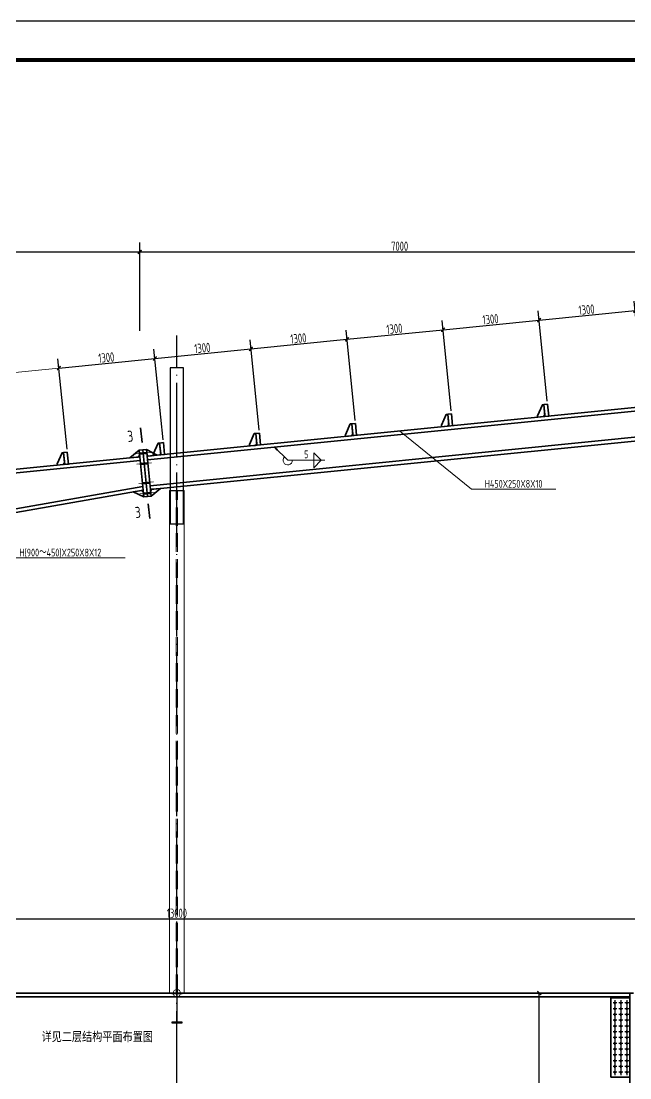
# Model space of a CAD drawing. Extents: x 19118 to 566552, y -1188739 to 92943.
# Drawn here: x 145507 to 161903, y -936122 to -907626 of the extents above; entities that cross this region are included whole.
import ezdxf
from ezdxf.enums import TextEntityAlignment as Align

# ---------------------------------------------------------------- set-up
doc = ezdxf.new("R2010")
doc.units = 0
doc.header["$LTSCALE"] = 1000
doc.header["$MEASUREMENT"] = 0
doc.linetypes.add('DASH', pattern=[0.35, 0.25, -0.1])
doc.linetypes.add('DOTE', pattern=[2.42, 2, -0.2, 0.02, -0.2])
doc.layers.get('0').update_dxf_attribs({"linetype": 'CONTINUOUS'})
doc.layers.get('Defpoints').update_dxf_attribs({"linetype": 'CONTINUOUS'})
for name, color, linetype in [('10', 7, 'CONTINUOUS'), ('510', 253, 'CONTINUOUS'), ('BEAM_CON', 4, 'CONTINUOUS'), ('DOTE', 9, 'DOTE'), ('PUB_TITLE', 4, 'CONTINUOUS'), ('水平支撑', 4, 'CONTINUOUS')]:
    doc.layers.add(name, color=color, linetype=linetype)
for name, color, linetype, lineweight in [('114', 2, 'CONTINUOUS', 18), ('14', 2, 'CONTINUOUS', 35), ('字符串标注', 9, 'CONTINUOUS', 18), ('尺寸标注', 9, 'CONTINUOUS', 18), ('尺寸标注-12', 2, 'CONTINUOUS', 35), ('柱子', 3, 'CONTINUOUS', 35), ('焊缝标注', 9, 'CONTINUOUS', 18), ('索引符号标注', 9, 'CONTINUOUS', 18)]:
    doc.layers.add(name, color=color, linetype=linetype, lineweight=lineweight)
doc.layers.add('柱构件', color=7, linetype='CONTINUOUS', lineweight=25, true_color=0xffff94)
doc.styles.add('PkpmHz', font='Pkpmeng', dxfattribs={"width": 0.7, "bigfont": 'hztxt'})
doc.styles.add('宋体', font='SimSun.ttf', dxfattribs={"width": 0.8})
doc.dimstyles.new('Pkpm_1.00', dxfattribs={"dimtxt": 250, "dimasz": 100, "dimexe": 250, "dimexo": 0.0625, "dimgap": 30, "dimtad": 1, "dimdec": 0, "dimrnd": 5, "dimzin": 0, "dimdsep": 46, "dimtxsty": 'PkpmHz', "dimblk1": 'ARCHTICK', "dimblk2": 'ARCHTICK', "dimsah": 1, "dimcen": 0.09, "dimadec": 0, "dimazin": 0, "dimtfac": 1, "dimtdec": 0, "dimtmove": 2, "dimatfit": 1, "dimfxl": 1, "dimtolj": 1, "dimtzin": 0, "dimarcsym": 0})

# ---------------------------------------------------------------- blocks, each defined once
blk = doc.blocks.new('_ArchTick')
at = {"color": 0, "linetype": 'ByBlock', "const_width": 0.4}
blk.add_lwpolyline([(-0.5, -0.5), (0.5, 0.5)], dxfattribs=at)
blk = doc.blocks.new('*D74')
at = {"layer": 'Defpoints', "color": 0, "linetype": 'Continuous'}
for p in [(159462, -933837), (162702, -933837), (162702, -949177)]:
    blk.add_point(p, dxfattribs=at)
at = {"layer": '尺寸标注', "color": 0, "linetype": 'Continuous', "lineweight": -2}
for p, q in [((160162, -933837), (159212, -933837)), ((159462, -949177), (159462, -933837)), ((160162, -949177), (159212, -949177))]:
    blk.add_line(p, q, dxfattribs=at)
at = {"layer": '尺寸标注', "color": 0, "linetype": 'Continuous', "lineweight": -2, "xscale": 100, "yscale": 100, "zscale": 100}
for p, rotation in [((159462, -933837), 90), ((159462, -949177), 270)]:
    blk.add_blockref('_ArchTick', p, dxfattribs=dict(at, rotation=rotation))
at = {"layer": '尺寸标注', "color": 0, "linetype": 'Continuous', "insert": (159307, -941507), "char_height": 250, "attachment_point": 5, "rotation": 90, "style": 'PkpmHz'}
blk.add_mtext('\\A1;7800', dxfattribs=at)
blk = doc.blocks.new('*D78')
at = {"layer": 'Defpoints', "color": 0, "linetype": 'Continuous'}
for p in [(162702, -931837), (136702, -933837), (162702, -933837)]:
    blk.add_point(p, dxfattribs=at)
at = {"layer": '尺寸标注', "color": 0, "linetype": 'Continuous', "lineweight": -2}
for p, q in [((136702, -933537), (136702, -931587)), ((136702, -931837), (162702, -931837)), ((162702, -933537), (162702, -931587))]:
    blk.add_line(p, q, dxfattribs=at)
at = {"layer": '尺寸标注', "color": 0, "linetype": 'Continuous', "lineweight": -2, "xscale": 100, "yscale": 100, "zscale": 100, "rotation": 180}
blk.add_blockref('_ArchTick', (136702, -931837), dxfattribs=at)
at = {"layer": '尺寸标注', "color": 0, "linetype": 'Continuous', "lineweight": -2, "xscale": 100, "yscale": 100, "zscale": 100}
blk.add_blockref('_ArchTick', (162702, -931837), dxfattribs=at)
at = {"layer": '尺寸标注', "color": 0, "linetype": 'Continuous', "insert": (149702, -931682), "char_height": 250, "attachment_point": 5, "style": 'PkpmHz'}
blk.add_mtext('\\A1;13000', dxfattribs=at)
blk = doc.blocks.new('*D95')
at = {"layer": 'Defpoints', "color": 0, "linetype": 'Continuous'}
for p in [(149110, -916723), (146782, -919569), (149369, -919310)]:
    blk.add_point(p, dxfattribs=at)
at = {"layer": '尺寸标注-12', "color": 0, "linetype": 'Continuous', "lineweight": -2}
for p, q in [((146742, -919171), (146498, -916733)), ((146523, -916982), (149110, -916723)), ((149329, -918912), (149085, -916475))]:
    blk.add_line(p, q, dxfattribs=at)
at = {"layer": '尺寸标注-12', "color": 0, "linetype": 'Continuous', "lineweight": -2, "xscale": 100, "yscale": 100, "zscale": 100}
for p, rotation in [((149110, -916723), 5.710593224278472), ((146523, -916982), 185.7105932242785)]:
    blk.add_blockref('_ArchTick', p, dxfattribs=dict(at, rotation=rotation))
at = {"layer": '尺寸标注-12', "color": 0, "linetype": 'Continuous', "lineweight": 18, "insert": (147801, -916698), "char_height": 250, "attachment_point": 5, "rotation": 5.7106, "style": 'PkpmHz'}
blk.add_mtext('\\A1;1300', dxfattribs=at)
blk = doc.blocks.new('*D96')
at = {"layer": 'Defpoints', "color": 0, "linetype": 'Continuous'}
for p in [(151697, -916465), (151956, -919052), (149369, -919310)]:
    blk.add_point(p, dxfattribs=at)
at = {"layer": '尺寸标注-12', "color": 0, "linetype": 'Continuous', "lineweight": -2}
for p, q in [((151916, -918654), (151672, -916216)), ((149329, -918912), (149085, -916475)), ((149110, -916723), (151697, -916465))]:
    blk.add_line(p, q, dxfattribs=at)
at = {"layer": '尺寸标注-12', "color": 0, "linetype": 'Continuous', "lineweight": -2, "xscale": 100, "yscale": 100, "zscale": 100}
for p, rotation in [((151697, -916465), 5.710593224278472), ((149110, -916723), 185.7105932242785)]:
    blk.add_blockref('_ArchTick', p, dxfattribs=dict(at, rotation=rotation))
at = {"layer": '尺寸标注-12', "color": 0, "linetype": 'Continuous', "lineweight": 18, "insert": (150388, -916440), "char_height": 250, "attachment_point": 5, "rotation": 5.7106, "style": 'PkpmHz'}
blk.add_mtext('\\A1;1300', dxfattribs=at)
blk = doc.blocks.new('*D97')
at = {"layer": 'Defpoints', "color": 0, "linetype": 'Continuous'}
for p in [(154284, -916206), (154543, -918793), (151956, -919052)]:
    blk.add_point(p, dxfattribs=at)
at = {"layer": '尺寸标注-12', "color": 0, "linetype": 'Continuous', "lineweight": -2}
for p, q in [((154503, -918395), (154259, -915957)), ((151916, -918654), (151672, -916216)), ((151697, -916465), (154284, -916206))]:
    blk.add_line(p, q, dxfattribs=at)
at = {"layer": '尺寸标注-12', "color": 0, "linetype": 'Continuous', "lineweight": -2, "xscale": 100, "yscale": 100, "zscale": 100}
for p, rotation in [((154284, -916206), 5.710593224278472), ((151697, -916465), 185.7105932242785)]:
    blk.add_blockref('_ArchTick', p, dxfattribs=dict(at, rotation=rotation))
at = {"layer": '尺寸标注-12', "color": 0, "linetype": 'Continuous', "lineweight": 18, "insert": (152975, -916181), "char_height": 250, "attachment_point": 5, "rotation": 5.7106, "style": 'PkpmHz'}
blk.add_mtext('\\A1;1300', dxfattribs=at)
blk = doc.blocks.new('*D98')
at = {"layer": 'Defpoints', "color": 0, "linetype": 'Continuous'}
for p in [(156871, -915947), (157130, -918534), (154543, -918793)]:
    blk.add_point(p, dxfattribs=at)
at = {"layer": '尺寸标注-12', "color": 0, "linetype": 'Continuous', "lineweight": -2}
for p, q in [((157090, -918136), (156847, -915698)), ((154503, -918395), (154259, -915957)), ((154284, -916206), (156871, -915947))]:
    blk.add_line(p, q, dxfattribs=at)
at = {"layer": '尺寸标注-12', "color": 0, "linetype": 'Continuous', "lineweight": -2, "xscale": 100, "yscale": 100, "zscale": 100}
for p, rotation in [((156871, -915947), 5.710593224278472), ((154284, -916206), 185.7105932242785)]:
    blk.add_blockref('_ArchTick', p, dxfattribs=dict(at, rotation=rotation))
at = {"layer": '尺寸标注-12', "color": 0, "linetype": 'Continuous', "lineweight": 18, "insert": (155562, -915922), "char_height": 250, "attachment_point": 5, "rotation": 5.7106, "style": 'PkpmHz'}
blk.add_mtext('\\A1;1300', dxfattribs=at)
blk = doc.blocks.new('*D99')
at = {"layer": 'Defpoints', "color": 0, "linetype": 'Continuous'}
for p in [(159459, -915688), (159717, -918276), (157130, -918534)]:
    blk.add_point(p, dxfattribs=at)
at = {"layer": '尺寸标注-12', "color": 0, "linetype": 'Continuous', "lineweight": -2}
for p, q in [((159677, -917878), (159434, -915440)), ((157090, -918136), (156847, -915698)), ((156871, -915947), (159459, -915688))]:
    blk.add_line(p, q, dxfattribs=at)
at = {"layer": '尺寸标注-12', "color": 0, "linetype": 'Continuous', "lineweight": -2, "xscale": 100, "yscale": 100, "zscale": 100}
for p, rotation in [((156871, -915947), 185.7105932242785), ((159459, -915688), 5.710593224278472)]:
    blk.add_blockref('_ArchTick', p, dxfattribs=dict(at, rotation=rotation))
at = {"layer": '尺寸标注-12', "color": 0, "linetype": 'Continuous', "lineweight": 18, "insert": (158150, -915664), "char_height": 250, "attachment_point": 5, "rotation": 5.7106, "style": 'PkpmHz'}
blk.add_mtext('\\A1;1300', dxfattribs=at)
blk = doc.blocks.new('*D100')
at = {"layer": 'Defpoints', "color": 0, "linetype": 'Continuous'}
for p in [(162046, -915430), (162304, -918017), (159717, -918276)]:
    blk.add_point(p, dxfattribs=at)
at = {"layer": '尺寸标注-12', "color": 0, "linetype": 'Continuous', "lineweight": -2}
for p, q in [((162265, -917619), (162021, -915181)), ((159677, -917878), (159434, -915440)), ((159459, -915688), (162046, -915430))]:
    blk.add_line(p, q, dxfattribs=at)
at = {"layer": '尺寸标注-12', "color": 0, "linetype": 'Continuous', "lineweight": -2, "xscale": 100, "yscale": 100, "zscale": 100}
for p, rotation in [((162046, -915430), 5.710593224278472), ((159459, -915688), 185.7105932242785)]:
    blk.add_blockref('_ArchTick', p, dxfattribs=dict(at, rotation=rotation))
at = {"layer": '尺寸标注-12', "color": 0, "linetype": 'Continuous', "lineweight": 18, "insert": (160737, -915405), "char_height": 250, "attachment_point": 5, "rotation": 5.7106, "style": 'PkpmHz'}
blk.add_mtext('\\A1;1300', dxfattribs=at)
blk = doc.blocks.new('*D37')
at = {"layer": 'Defpoints', "color": 0, "linetype": 'Continuous'}
for p in [(148702, -913849), (136702, -915977), (148702, -915977)]:
    blk.add_point(p, dxfattribs=at)
at = {"layer": '尺寸标注', "color": 0, "linetype": 'Continuous', "lineweight": -2}
for p, q in [((136702, -915977), (136702, -913599)), ((148702, -915977), (148702, -913599)), ((136702, -913849), (148702, -913849))]:
    blk.add_line(p, q, dxfattribs=at)
at = {"layer": '尺寸标注', "color": 0, "linetype": 'Continuous', "lineweight": -2, "xscale": 100, "yscale": 100, "zscale": 100, "rotation": 180}
blk.add_blockref('_ArchTick', (136702, -913849), dxfattribs=at)
at = {"layer": '尺寸标注', "color": 0, "linetype": 'Continuous', "lineweight": -2, "xscale": 100, "yscale": 100, "zscale": 100}
blk.add_blockref('_ArchTick', (148702, -913849), dxfattribs=at)
at = {"layer": '尺寸标注', "color": 0, "linetype": 'Continuous', "insert": (142702, -913694), "char_height": 250, "attachment_point": 5, "style": 'PkpmHz'}
blk.add_mtext('\\A1;6000', dxfattribs=at)
blk = doc.blocks.new('*D38')
at = {"layer": 'Defpoints', "color": 0, "linetype": 'Continuous'}
for p in [(162702, -913849), (148702, -915977), (162702, -915977)]:
    blk.add_point(p, dxfattribs=at)
at = {"layer": '尺寸标注', "color": 0, "linetype": 'Continuous', "lineweight": -2}
for p, q in [((148702, -915977), (148702, -913599)), ((162702, -915977), (162702, -913599)), ((148702, -913849), (162702, -913849))]:
    blk.add_line(p, q, dxfattribs=at)
at = {"layer": '尺寸标注', "color": 0, "linetype": 'Continuous', "lineweight": -2, "xscale": 100, "yscale": 100, "zscale": 100, "rotation": 180}
blk.add_blockref('_ArchTick', (148702, -913849), dxfattribs=at)
at = {"layer": '尺寸标注', "color": 0, "linetype": 'Continuous', "lineweight": -2, "xscale": 100, "yscale": 100, "zscale": 100}
blk.add_blockref('_ArchTick', (162702, -913849), dxfattribs=at)
at = {"layer": '尺寸标注', "color": 0, "linetype": 'Continuous', "insert": (155702, -913694), "char_height": 250, "attachment_point": 5, "style": 'PkpmHz'}
blk.add_mtext('\\A1;7000', dxfattribs=at)

msp = doc.modelspace()

# ---------------------------------------------------------------- hatches: boundary and pattern name
at = {"layer": '10'}
for points in [[(161502.33, -934067.43), (161476.08, -934101.55), (161502.33, -934135.68), (161528.59, -934101.55), (161502.33, -934067.43)], [(161662.33, -934067.43), (161636.08, -934101.55), (161662.33, -934135.68), (161688.58, -934101.55), (161662.33, -934067.43)], [(161822.34, -934067.43), (161796.08, -934101.55), (161822.34, -934135.68), (161848.59, -934101.55), (161822.34, -934067.43)], [(161502.33, -934223.35), (161476.08, -934257.48), (161502.33, -934291.6), (161528.59, -934257.48), (161502.33, -934223.35)], [(161502.33, -934379.27), (161476.08, -934413.4), (161502.33, -934447.52), (161528.59, -934413.4), (161502.33, -934379.27)], [(161662.33, -934223.35), (161636.08, -934257.48), (161662.33, -934291.6), (161688.58, -934257.48), (161662.33, -934223.35)], [(161662.33, -934379.27), (161636.08, -934413.4), (161662.33, -934447.52), (161688.58, -934413.4), (161662.33, -934379.27)], [(161822.34, -934223.35), (161796.08, -934257.48), (161822.34, -934291.6), (161848.59, -934257.48), (161822.34, -934223.35)], [(161822.34, -934379.27), (161796.08, -934413.4), (161822.34, -934447.52), (161848.59, -934413.4), (161822.34, -934379.27)], [(161502.33, -934535.19), (161476.08, -934569.32), (161502.33, -934603.44), (161528.59, -934569.32), (161502.33, -934535.19)], [(161662.33, -934535.19), (161636.08, -934569.32), (161662.33, -934603.44), (161688.58, -934569.32), (161662.33, -934535.19)], [(161822.34, -934535.19), (161796.08, -934569.32), (161822.34, -934603.44), (161848.59, -934569.32), (161822.34, -934535.19)], [(161502.33, -934691.11), (161476.08, -934725.24), (161502.33, -934759.36), (161528.59, -934725.24), (161502.33, -934691.11)], [(161502.33, -934847.04), (161476.08, -934881.16), (161502.33, -934915.29), (161528.59, -934881.16), (161502.33, -934847.04)], [(161662.33, -934691.11), (161636.08, -934725.24), (161662.33, -934759.36), (161688.58, -934725.24), (161662.33, -934691.11)], [(161662.33, -934847.04), (161636.08, -934881.16), (161662.33, -934915.29), (161688.58, -934881.16), (161662.33, -934847.04)], [(161822.34, -934691.11), (161796.08, -934725.24), (161822.34, -934759.36), (161848.59, -934725.24), (161822.34, -934691.11)], [(161822.34, -934847.04), (161796.08, -934881.16), (161822.34, -934915.29), (161848.59, -934881.16), (161822.34, -934847.04)], [(161502.33, -935002.95), (161476.08, -935037.08), (161502.33, -935071.2), (161528.59, -935037.08), (161502.33, -935002.95)], [(161502.33, -935158.88), (161476.08, -935193), (161502.33, -935227.13), (161528.59, -935193), (161502.33, -935158.88)], [(161662.33, -935002.95), (161636.08, -935037.08), (161662.33, -935071.2), (161688.58, -935037.08), (161662.33, -935002.95)], [(161662.33, -935158.88), (161636.08, -935193), (161662.33, -935227.13), (161688.58, -935193), (161662.33, -935158.88)], [(161822.34, -935002.95), (161796.08, -935037.08), (161822.34, -935071.2), (161848.59, -935037.08), (161822.34, -935002.95)], [(161822.34, -935158.88), (161796.08, -935193), (161822.34, -935227.13), (161848.59, -935193), (161822.34, -935158.88)], [(161502.33, -935314.8), (161476.08, -935348.92), (161502.33, -935383.04), (161528.59, -935348.92), (161502.33, -935314.8)], [(161502.33, -935470.71), (161476.08, -935504.84), (161502.33, -935538.96), (161528.59, -935504.84), (161502.33, -935470.71)], [(161662.33, -935314.8), (161636.08, -935348.92), (161662.33, -935383.04), (161688.58, -935348.92), (161662.33, -935314.8)], [(161662.33, -935470.71), (161636.08, -935504.84), (161662.33, -935538.96), (161688.58, -935504.84), (161662.33, -935470.71)], [(161822.34, -935314.8), (161796.08, -935348.92), (161822.34, -935383.04), (161848.59, -935348.92), (161822.34, -935314.8)], [(161822.34, -935470.71), (161796.08, -935504.84), (161822.34, -935538.96), (161848.59, -935504.84), (161822.34, -935470.71)], [(161502.33, -935626.64), (161476.08, -935660.76), (161502.33, -935694.89), (161528.59, -935660.76), (161502.33, -935626.64)], [(161502.33, -935782.55), (161476.08, -935816.68), (161502.33, -935850.8), (161528.59, -935816.68), (161502.33, -935782.55)], [(161662.33, -935626.64), (161636.08, -935660.76), (161662.33, -935694.89), (161688.58, -935660.76), (161662.33, -935626.64)], [(161662.33, -935782.55), (161636.08, -935816.68), (161662.33, -935850.8), (161688.58, -935816.68), (161662.33, -935782.55)], [(161822.34, -935626.64), (161796.08, -935660.76), (161822.34, -935694.89), (161848.59, -935660.76), (161822.34, -935626.64)], [(161822.34, -935782.55), (161796.08, -935816.68), (161822.34, -935850.8), (161848.59, -935816.68), (161822.34, -935782.55)], [(161502.33, -935938.48), (161476.08, -935972.6), (161502.33, -936006.73), (161528.59, -935972.6), (161502.33, -935938.48)], [(161662.33, -935938.48), (161636.08, -935972.6), (161662.33, -936006.73), (161688.58, -935972.6), (161662.33, -935938.48)], [(161822.34, -935938.48), (161796.08, -935972.6), (161822.34, -936006.73), (161848.59, -935972.6), (161822.34, -935938.48)]]:
    msp.add_hatch(color=1, dxfattribs=at).paths.add_polyline_path(points)
at = {"layer": '焊缝标注'}
msp.add_hatch(color=256, dxfattribs=at).paths.add_polyline_path([(152334.06, -919114.41), (152393.94, -919195.9), (152415.21, -919174.75)])

# ---------------------------------------------------------------- linework, layer by layer
for p, q in [((149502.33, -920281.57), (149902.33, -920281.57)), ((149502.33, -933837.08), (149902.33, -933837.08))]:
    msp.add_line(p, q)
at = {"layer": '10', "color": 7, "lineweight": 35, "ltscale": 100}
for p, q in [((148724.23, -918591), (148764.03, -918989.02)), ((148969.21, -921040.77), (148929.41, -920642.76))]:
    msp.add_line(p, q, dxfattribs=at)
at = {"layer": '10', "ltscale": 100}
for p, q in [((161554.84, -934101.55), (161449.83, -934101.55)), ((161502.33, -934022.8), (161502.33, -934180.31)), ((161714.83, -934101.55), (161609.83, -934101.55)), ((161662.33, -934022.8), (161662.33, -934180.31)), ((161874.84, -934101.55), (161769.83, -934101.55)), ((161822.34, -934022.8), (161822.34, -934180.31)), ((161554.84, -934257.48), (161449.83, -934257.48)), ((161502.33, -934178.73), (161502.33, -934336.23)), ((161502.33, -934334.65), (161502.33, -934492.15)), ((161714.83, -934257.48), (161609.83, -934257.48)), ((161662.33, -934178.73), (161662.33, -934336.23)), ((161662.33, -934334.65), (161662.33, -934492.15)), ((161874.84, -934257.48), (161769.83, -934257.48)), ((161822.34, -934178.73), (161822.34, -934336.23)), ((161822.34, -934334.65), (161822.34, -934492.15)), ((161554.84, -934413.4), (161449.83, -934413.4)), ((161554.84, -934569.32), (161449.83, -934569.32)), ((161502.33, -934490.57), (161502.33, -934648.07)), ((161502.33, -934646.49), (161502.33, -934803.99)), ((161714.83, -934413.4), (161609.83, -934413.4)), ((161714.83, -934569.32), (161609.83, -934569.32)), ((161662.33, -934490.57), (161662.33, -934648.07)), ((161662.33, -934646.49), (161662.33, -934803.99)), ((161874.84, -934413.4), (161769.83, -934413.4)), ((161874.84, -934569.32), (161769.83, -934569.32)), ((161822.34, -934490.57), (161822.34, -934648.07)), ((161822.34, -934646.49), (161822.34, -934803.99)), ((161554.84, -934725.24), (161449.83, -934725.24)), ((161554.84, -934881.16), (161449.83, -934881.16)), ((161502.33, -934802.41), (161502.33, -934959.91)), ((161502.33, -934958.33), (161502.33, -935115.83)), ((161714.83, -934725.24), (161609.83, -934725.24)), ((161714.83, -934881.16), (161609.83, -934881.16)), ((161662.33, -934802.41), (161662.33, -934959.91)), ((161662.33, -934958.33), (161662.33, -935115.83)), ((161874.84, -934725.24), (161769.83, -934725.24)), ((161874.84, -934881.16), (161769.83, -934881.16)), ((161822.34, -934802.41), (161822.34, -934959.91)), ((161822.34, -934958.33), (161822.34, -935115.83)), ((161554.84, -935037.08), (161449.83, -935037.08)), ((161554.84, -935193), (161449.83, -935193)), ((161502.33, -935114.25), (161502.33, -935271.75)), ((161714.83, -935037.08), (161609.83, -935037.08)), ((161714.83, -935193), (161609.83, -935193)), ((161662.33, -935114.25), (161662.33, -935271.75)), ((161874.84, -935037.08), (161769.83, -935037.08)), ((161874.84, -935193), (161769.83, -935193)), ((161822.34, -935114.25), (161822.34, -935271.75)), ((161554.84, -935348.92), (161449.83, -935348.92)), ((161554.84, -935504.84), (161449.83, -935504.84)), ((161502.33, -935270.17), (161502.33, -935427.67)), ((161502.33, -935426.09), (161502.33, -935583.59)), ((161714.83, -935348.92), (161609.83, -935348.92)), ((161714.83, -935504.84), (161609.83, -935504.84)), ((161662.33, -935270.17), (161662.33, -935427.67)), ((161662.33, -935426.09), (161662.33, -935583.59)), ((161874.84, -935348.92), (161769.83, -935348.92)), ((161874.84, -935504.84), (161769.83, -935504.84)), ((161822.34, -935270.17), (161822.34, -935427.67)), ((161822.34, -935426.09), (161822.34, -935583.59)), ((161554.84, -935660.76), (161449.83, -935660.76)), ((161554.84, -935816.68), (161449.83, -935816.68)), ((161502.33, -935582.01), (161502.33, -935739.51)), ((161502.33, -935737.93), (161502.33, -935895.43)), ((161714.83, -935660.76), (161609.83, -935660.76)), ((161714.83, -935816.68), (161609.83, -935816.68)), ((161662.33, -935582.01), (161662.33, -935739.51)), ((161662.33, -935737.93), (161662.33, -935895.43)), ((161874.84, -935660.76), (161769.83, -935660.76)), ((161874.84, -935816.68), (161769.83, -935816.68)), ((161822.34, -935582.01), (161822.34, -935739.51)), ((161822.34, -935737.93), (161822.34, -935895.43)), ((161554.84, -935972.6), (161449.83, -935972.6)), ((161502.33, -935893.85), (161502.33, -936051.35)), ((161714.83, -935972.6), (161609.83, -935972.6)), ((161662.33, -935893.85), (161662.33, -936051.35)), ((161874.84, -935972.6), (161769.83, -935972.6)), ((161822.34, -935893.85), (161822.34, -936051.35))]:
    msp.add_line(p, q, dxfattribs=at)
at = {"layer": '10', "color": 1, "linetype": 'Continuous'}
for points in [[(161502.33, -934067.43), (161476.08, -934101.55), (161502.33, -934135.68), (161528.59, -934101.55)], [(161662.33, -934067.43), (161636.08, -934101.55), (161662.33, -934135.68), (161688.58, -934101.55)], [(161822.34, -934067.43), (161796.08, -934101.55), (161822.34, -934135.68), (161848.59, -934101.55)], [(161502.33, -934223.35), (161476.08, -934257.48), (161502.33, -934291.6), (161528.59, -934257.48)], [(161502.33, -934379.27), (161476.08, -934413.4), (161502.33, -934447.52), (161528.59, -934413.4)], [(161662.33, -934223.35), (161636.08, -934257.48), (161662.33, -934291.6), (161688.58, -934257.48)], [(161662.33, -934379.27), (161636.08, -934413.4), (161662.33, -934447.52), (161688.58, -934413.4)], [(161822.34, -934223.35), (161796.08, -934257.48), (161822.34, -934291.6), (161848.59, -934257.48)], [(161822.34, -934379.27), (161796.08, -934413.4), (161822.34, -934447.52), (161848.59, -934413.4)], [(161502.33, -934535.19), (161476.08, -934569.32), (161502.33, -934603.44), (161528.59, -934569.32)], [(161662.33, -934535.19), (161636.08, -934569.32), (161662.33, -934603.44), (161688.58, -934569.32)], [(161822.34, -934535.19), (161796.08, -934569.32), (161822.34, -934603.44), (161848.59, -934569.32)], [(161502.33, -934691.11), (161476.08, -934725.24), (161502.33, -934759.36), (161528.59, -934725.24)], [(161502.33, -934847.04), (161476.08, -934881.16), (161502.33, -934915.29), (161528.59, -934881.16)], [(161662.33, -934691.11), (161636.08, -934725.24), (161662.33, -934759.36), (161688.58, -934725.24)], [(161662.33, -934847.04), (161636.08, -934881.16), (161662.33, -934915.29), (161688.58, -934881.16)], [(161822.34, -934691.11), (161796.08, -934725.24), (161822.34, -934759.36), (161848.59, -934725.24)], [(161822.34, -934847.04), (161796.08, -934881.16), (161822.34, -934915.29), (161848.59, -934881.16)], [(161502.33, -935002.95), (161476.08, -935037.08), (161502.33, -935071.2), (161528.59, -935037.08)], [(161502.33, -935158.88), (161476.08, -935193), (161502.33, -935227.13), (161528.59, -935193)], [(161662.33, -935002.95), (161636.08, -935037.08), (161662.33, -935071.2), (161688.58, -935037.08)], [(161662.33, -935158.88), (161636.08, -935193), (161662.33, -935227.13), (161688.58, -935193)], [(161822.34, -935002.95), (161796.08, -935037.08), (161822.34, -935071.2), (161848.59, -935037.08)], [(161822.34, -935158.88), (161796.08, -935193), (161822.34, -935227.13), (161848.59, -935193)], [(161502.33, -935314.8), (161476.08, -935348.92), (161502.33, -935383.04), (161528.59, -935348.92)], [(161502.33, -935470.71), (161476.08, -935504.84), (161502.33, -935538.96), (161528.59, -935504.84)], [(161662.33, -935314.8), (161636.08, -935348.92), (161662.33, -935383.04), (161688.58, -935348.92)], [(161662.33, -935470.71), (161636.08, -935504.84), (161662.33, -935538.96), (161688.58, -935504.84)], [(161822.34, -935314.8), (161796.08, -935348.92), (161822.34, -935383.04), (161848.59, -935348.92)], [(161822.34, -935470.71), (161796.08, -935504.84), (161822.34, -935538.96), (161848.59, -935504.84)], [(161502.33, -935626.64), (161476.08, -935660.76), (161502.33, -935694.89), (161528.59, -935660.76)], [(161502.33, -935782.55), (161476.08, -935816.68), (161502.33, -935850.8), (161528.59, -935816.68)], [(161662.33, -935626.64), (161636.08, -935660.76), (161662.33, -935694.89), (161688.58, -935660.76)], [(161662.33, -935782.55), (161636.08, -935816.68), (161662.33, -935850.8), (161688.58, -935816.68)], [(161822.34, -935626.64), (161796.08, -935660.76), (161822.34, -935694.89), (161848.59, -935660.76)], [(161822.34, -935782.55), (161796.08, -935816.68), (161822.34, -935850.8), (161848.59, -935816.68)], [(161502.33, -935938.48), (161476.08, -935972.6), (161502.33, -936006.73), (161528.59, -935972.6)], [(161662.33, -935938.48), (161636.08, -935972.6), (161662.33, -936006.73), (161688.58, -935972.6)], [(161822.34, -935938.48), (161796.08, -935972.6), (161822.34, -936006.73), (161848.59, -935972.6)]]:
    msp.add_lwpolyline(points, close=True, dxfattribs=at)
at = {"layer": '114', "ltscale": 100}
for p, q in [((148593.88, -919297.48), (148991.89, -919257.68)), ((148621.74, -919576.09), (149019.76, -919536.29)), ((148673.46, -920093.23), (149071.47, -920053.43)), ((148701.35, -920372.11), (149099.36, -920332.31))]:
    msp.add_line(p, q, dxfattribs=at)
at = {"layer": '114', "color": 1, "lineweight": 70, "ltscale": 100}
for p, q in [((148693.38, -919287.53), (148892.39, -919267.63)), ((148721.24, -919566.14), (148920.26, -919546.24)), ((148772.96, -920083.28), (148971.97, -920063.38)), ((148800.85, -920362.16), (148999.86, -920342.26))]:
    msp.add_line(p, q, dxfattribs=at)
at = {"layer": '14', "ltscale": 100}
for p, q in [((148433.68, -919403.95), (148684.43, -919197.97)), ((148684.43, -919197.97), (148783.93, -919188.02)), ((148810, -920453.7), (148684.43, -919197.97)), ((148684.43, -919197.97), (148698.36, -919337.28)), ((148783.93, -919188.02), (148883.44, -919178.07)), ((148783.93, -919188.02), (148909.51, -920443.75)), ((148909.51, -920443.75), (148783.93, -919188.02)), ((148883.44, -919178.07), (149009.01, -920433.8)), ((148897.37, -919317.38), (148883.44, -919178.07)), ((148883.44, -919178.07), (149170.01, -919330.32)), ((148662.54, -919381.06), (148433.68, -919403.95)), ((148698.36, -919337.28), (148662.54, -919381.06)), ((148941.15, -919353.2), (148897.37, -919317.38)), ((149170.01, -919330.32), (148941.15, -919353.2)), ((148525.98, -920319.39), (148752.5, -920279.54)), ((148809.81, -920451.71), (148525.98, -920319.39)), ((148752.5, -920279.54), (148795.87, -920312.41)), ((148795.87, -920312.41), (148809.81, -920451.71)), ((149009.01, -920433.8), (148909.51, -920443.75)), ((148994.89, -920292.52), (149030.71, -920248.73)), ((149008.82, -920431.82), (148994.89, -920292.52)), ((149259.57, -920225.85), (149008.82, -920431.82)), ((149030.71, -920248.73), (149259.57, -920225.85)), ((148909.51, -920443.75), (148810, -920453.7)), ((161902.33, -933967.08), (161392.34, -933967.08)), ((161392.34, -933967.08), (161392.34, -936107.08)), ((161902.33, -936107.08), (161902.33, -933967.08)), ((161392.34, -936107.08), (161902.33, -936107.08))]:
    msp.add_line(p, q, dxfattribs=at)
at = {"layer": '510', "linetype": 'DASH', "lineweight": 5, "ltscale": 2}
for p, q in [((149686.33, -933837.08), (149686.33, -920281.57)), ((149718.33, -933837.08), (149718.33, -920281.57))]:
    msp.add_line(p, q, dxfattribs=at)
at = {"layer": 'BEAM_CON', "lineweight": 5}
for p, q in [((149502.33, -933837.08), (149502.33, -920281.57)), ((149902.33, -933837.08), (149902.33, -920281.57))]:
    msp.add_line(p, q, dxfattribs=at)
at = {"layer": 'DOTE', "color": 8}
for q in [(149702.33, -916101.05), (149702.33, -917511.7)]:
    msp.add_line((149702.33, -948421.75), q, dxfattribs=at)
at = {"layer": 'PUB_TITLE'}
msp.add_lwpolyline([(77811.65, -969995.52), (210216.65, -969995.52), (210216.65, -907625.52), (77811.65, -907625.52)], close=True, dxfattribs=at)
at = {"layer": 'PUB_TITLE', "const_width": 105}
msp.add_lwpolyline([(80436.65, -968945.52), (209166.65, -968945.52), (209166.65, -908675.52), (80436.65, -908675.52)], close=True, dxfattribs=at)
at = {"layer": '字符串标注', "ltscale": 100}
for p, q in [((155702.33, -918677.08), (157635.91, -920243.29)), ((157635.91, -920243.29), (159910.91, -920243.29)), ((144812.77, -922098.9), (148312.77, -922098.9))]:
    msp.add_line(p, q, dxfattribs=at)
at = {"layer": '字符串标注', "ltscale": 100, "const_width": 10}
msp.add_lwpolyline([(155707.33, -918677.08, 1), (155697.33, -918677.08, 1)], format="xyb", close=True, dxfattribs=at)
at = {"layer": '尺寸标注-12', "color": 9, "linetype": 'Continuous', "lineweight": 18}
for p, q in [((146741.94, -919171.13), (146498.15, -916733.28)), ((137368.68, -917897.48), (146523.03, -916982.04))]:
    msp.add_line(p, q, dxfattribs=at)
at = {"layer": '尺寸标注-12', "ltscale": 100}
for p, q in [((159585.87, -917967.13), (159685.37, -917957.18)), ((159617.72, -918285.54), (159585.87, -917967.13)), ((159685.37, -917957.18), (159717.22, -918275.59)), ((156998.78, -918225.84), (157098.28, -918215.89)), ((157030.62, -918544.25), (156998.78, -918225.84)), ((157098.28, -918215.89), (157130.12, -918534.3)), ((159717.22, -918275.59), (159617.72, -918285.54)), ((154411.69, -918484.55), (154511.19, -918474.6)), ((154443.53, -918802.96), (154411.69, -918484.55)), ((154511.19, -918474.6), (154543.03, -918793.01)), ((157130.12, -918534.3), (157030.62, -918544.25)), ((149237.49, -919001.97), (149336.99, -918992.02)), ((149269.33, -919320.38), (149237.49, -919001.97)), ((149336.99, -918992.02), (149368.83, -919310.43)), ((151824.58, -918743.26), (151924.09, -918733.31)), ((151856.43, -919061.67), (151824.58, -918743.26)), ((151924.09, -918733.31), (151955.93, -919051.72)), ((154543.03, -918793.01), (154443.53, -918802.96)), ((146650.39, -919260.68), (146749.9, -919250.73)), ((146682.24, -919579.09), (146650.39, -919260.68)), ((146749.9, -919250.73), (146781.74, -919569.14)), ((151955.93, -919051.72), (151856.43, -919061.67)), ((146781.74, -919569.14), (146682.24, -919579.09)), ((149368.83, -919310.43), (149269.33, -919320.38))]:
    msp.add_line(p, q, dxfattribs=at)
for points in [[(159414.73, -918265.64), (159418.71, -918305.44), (159577.92, -918289.52), (159613.74, -918245.74), (159585.87, -917967.13), (159546.07, -917971.11)], [(156827.64, -918524.35), (156831.62, -918564.15), (156990.82, -918548.23), (157026.65, -918504.45), (156998.78, -918225.84), (156958.98, -918229.82)], [(154240.55, -918783.06), (154244.52, -918822.86), (154403.73, -918806.94), (154439.55, -918763.16), (154411.69, -918484.55), (154371.89, -918488.53)], [(149066.34, -919300.48), (149070.32, -919340.29), (149229.53, -919324.36), (149265.35, -919280.58), (149237.49, -919001.97), (149197.69, -919005.95)], [(151653.45, -919041.77), (151657.42, -919081.57), (151816.62, -919065.65), (151852.45, -919021.87), (151824.58, -918743.26), (151784.78, -918747.24)], [(146479.24, -919559.19), (146483.23, -919598.99), (146642.44, -919583.07), (146678.25, -919539.29), (146650.39, -919260.68), (146610.59, -919264.66)]]:
    msp.add_lwpolyline(points, close=True, dxfattribs=at)
at = {"layer": '柱子', "ltscale": 100}
for p, q in [((148901.35, -919357.18), (162602.35, -917987.07)), ((148911.3, -919456.69), (162602.35, -918087.59)), ((148980.96, -920153.2), (162602.35, -918791.08)), ((148990.91, -920252.71), (162602.35, -918891.57)), ((136702.3, -920677.58), (148712.29, -919476.59)), ((136702.33, -920577.08), (148702.34, -919377.08)), ((137522.34, -922153.85), (148781.92, -920172.83)), ((137522.34, -922255.39), (148791.89, -920272.61)), ((137502.33, -933837.08), (161902.33, -933837.08)), ((137502.33, -933937.08), (161902.33, -933937.08)), ((161902.33, -949077.08), (161902.33, -933837.08)), ((161902.33, -933837.08), (162002.33, -933837.08)), ((161902.33, -933837.08), (161902.33, -933937.08))]:
    msp.add_line(p, q, dxfattribs=at)
at = {"layer": '柱构件'}
for p, q in [((149842.33, -933837.08), (149562.34, -933837.08)), ((149562.34, -933837.08), (149562.34, -933851.08)), ((149562.34, -933851.08), (149842.33, -933851.08)), ((149697.34, -933851.08), (149697.34, -934623.08)), ((149707.33, -934623.08), (149707.33, -933851.08)), ((149842.33, -933851.08), (149842.33, -933837.08)), ((149562.34, -934623.08), (149562.34, -934637.08)), ((149842.33, -934623.08), (149562.34, -934623.08)), ((149562.34, -934637.08), (149842.33, -934637.08)), ((149842.33, -934637.08), (149842.33, -934623.08))]:
    msp.add_line(p, q, dxfattribs=at)
at = {"layer": '水平支撑'}
msp.add_lwpolyline([(149522.33, -916977.08), (149522.33, -921182.91), (149882.33, -921182.91), (149882.33, -916977.08), (149522.33, -916977.08)], dxfattribs=at)
at = {"layer": '焊缝标注', "ltscale": 100}
for p, q in [((152334.06, -919114.41), (152686.63, -919468.95)), ((153386.63, -919268.95), (153586.63, -919468.95)), ((153386.63, -919468.95), (153386.63, -919268.95)), ((152686.63, -919468.95), (153686.63, -919468.95)), ((153386.63, -919668.95), (153586.63, -919468.95)), ((153386.63, -919468.95), (153386.63, -919668.95))]:
    msp.add_line(p, q, dxfattribs=at)
at = {"layer": '焊缝标注', "linetype": 'Continuous'}
msp.add_lwpolyline([(152334.06, -919114.41), (152393.94, -919195.9), (152415.21, -919174.75)], close=True, dxfattribs=at)
at = {"layer": '焊缝标注', "ltscale": 100}
msp.add_arc((152686.63, -919468.95), 125, 134.8405, 0, dxfattribs=at)
at = {"layer": '索引符号标注'}
msp.add_circle((149702.33, -933837.08), 100, dxfattribs=at)

# ---------------------------------------------------------------- block references
at = {"layer": '尺寸标注-12', "color": 9, "linetype": 'Continuous', "lineweight": 18, "xscale": 100, "yscale": 100, "zscale": 100, "rotation": 5.710593223614766}
msp.add_blockref('_ArchTick', (146523.03, -916982.04), dxfattribs=at)

# ---------------------------------------------------------------- texts
at = {"layer": '10', "color": 7, "lineweight": 25, "style": 'PkpmHz', "width": 0.77}
for p in [(148445.62, -918819.86), (148650.8, -920871.62)]:
    msp.add_text('3', height=300, rotation=5.710632, dxfattribs=at).set_placement(p, align=Align.MIDDLE_CENTER)
at = {"layer": '字符串标注', "style": 'PkpmHz', "width": 0.71}
for s, p in [('H450X250X8X10', (158773.41, -920206.67)), ('H(900～450)X250X8X12', (146562.77, -922062.28))]:
    msp.add_text(s, height=210, dxfattribs=at).set_placement(p, align=Align.CENTER)
at = {"layer": '字符串标注', "style": '宋体', "width": 0.8}
msp.add_text('详见二层结构平面布置图', height=250, dxfattribs=at).set_placement((147556.32, -935207.43, -706), align=Align.BOTTOM_CENTER)
at = {"layer": '焊缝标注', "style": 'PkpmHz', "width": 0.71}
msp.add_text('5', height=210, dxfattribs=at).set_placement((153186.63, -919412.34), align=Align.CENTER)

# ---------------------------------------------------------------- dimensions: what is measured, and where the dimension line sits
at = {"layer": '尺寸标注', "linetype": 'Continuous'}
for base, p1, p2, text, override, picture, middle in [((148702.33, -913848.72), (136702.33, -915977.08), (148702.33, -915977.08), '6000', {"dimtih": 0, "dimtoh": 0}, '*D37', (142702.33, -913693.72)), ((162702.33, -913848.72), (148702.33, -915977.08), (162702.33, -915977.08), '7000', {"dimtih": 0, "dimtoh": 0}, '*D38', (155702.33, -913693.72)), ((162702.33, -931837.08), (136702.33, -933837.08), (162702.33, -933837.08), '13000', {"dimexo": 300, "dimtih": 0, "dimtoh": 0}, '*D78', (149702.33, -931682.08))]:
    dim = msp.add_linear_dim(base=base, p1=p1, p2=p2, text=text, dimstyle='Pkpm_1.00', override=override, dxfattribs=at)
    dim.commit()
    dim.dimension.update_dxf_attribs({"geometry": picture, "text_midpoint": middle})
dim = msp.add_linear_dim(base=(159462.33, -933837.08), p1=(162702.33, -949177.08), p2=(162702.33, -933837.08), angle=90, text='7800', dimstyle='Pkpm_1.00', override={"dimexo": 2539.999756, "dimtih": 0, "dimtoh": 0}, dxfattribs=at)
dim.commit()
dim.dimension.update_dxf_attribs({"geometry": '*D74', "text_midpoint": (159307.33, -941507.08)})
at = {"layer": '尺寸标注-12', "color": 9, "linetype": 'Continuous', "lineweight": 18}
for base, p1, p2, picture, middle in [((162045.61, -915429.79), (159717.22, -918275.59), (162304.32, -918016.88), '*D100', (160736.64, -915404.91)), ((159458.51, -915688.5), (157130.12, -918534.3), (159717.22, -918275.59), '*D99', (158149.54, -915663.62)), ((156871.41, -915947.21), (154543.03, -918793.01), (157130.12, -918534.3), '*D98', (155562.44, -915922.33)), ((154284.32, -916205.92), (151955.93, -919051.72), (154543.03, -918793.01), '*D97', (152975.35, -916181.04)), ((151697.22, -916464.62), (149368.83, -919310.43), (151955.93, -919051.72), '*D96', (150388.25, -916439.75)), ((149110.13, -916723.33), (146781.74, -919569.14), (149368.83, -919310.43), '*D95', (147801.15, -916698.46))]:
    dim = msp.add_linear_dim(base=base, p1=p1, p2=p2, angle=5.710593, text='1300', dimstyle='Pkpm_1.00', override={"dimexo": 400, "dimtih": 0, "dimtoh": 0}, dxfattribs=at)
    dim.commit()
    dim.dimension.update_dxf_attribs({"geometry": picture, "text_midpoint": middle})

doc.saveas('drawing.dxf')
